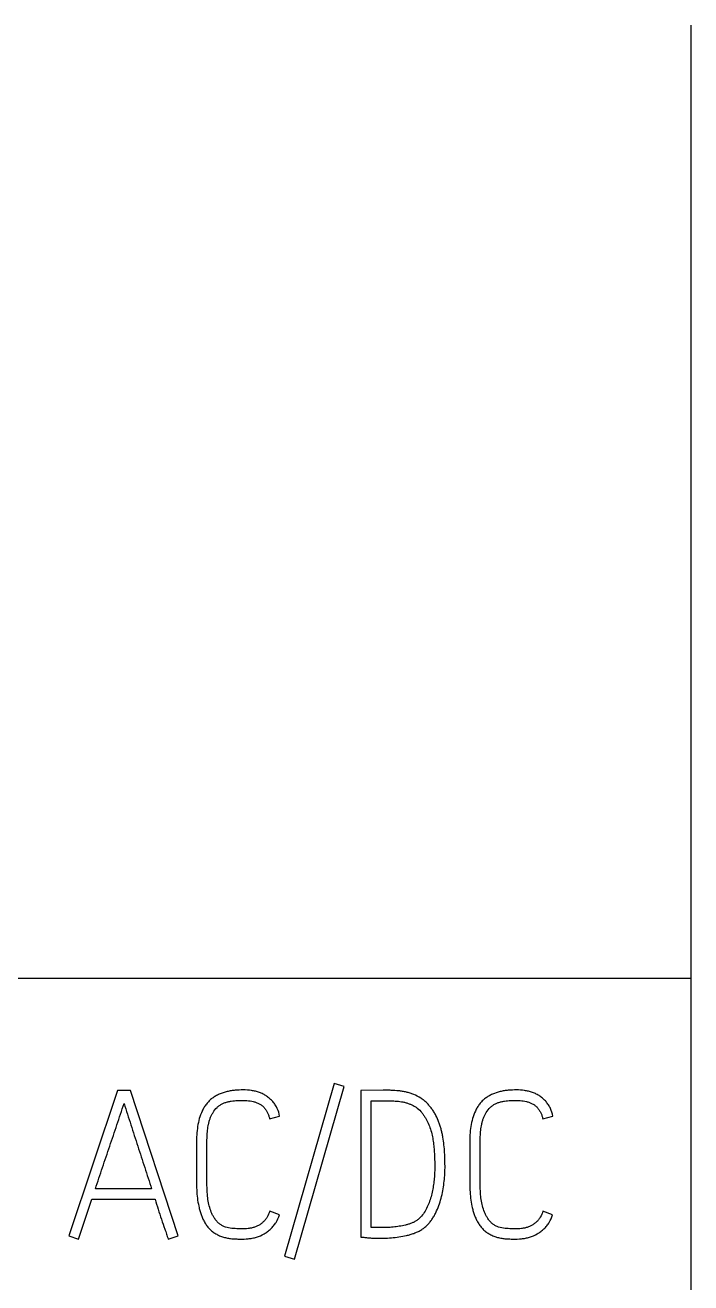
# Model space of a CAD drawing. Extents: x 0 to 420, y 0 to 297.
# Drawn here: x 152.98 to 160.67, y 224.14 to 238.65 of the extents above; entities that cross this region are included whole.
import ezdxf

# ---------------------------------------------------------------- set-up
doc = ezdxf.new("R2010")
doc.units = 0
doc.header["$LTSCALE"] = 23.1
doc.layers.add('10000_FRONT', color=7, linetype='CONTINUOUS')
doc.layers.add('10500_FRONT_LABELING', color=7, linetype='CONTINUOUS')

msp = doc.modelspace()

# ---------------------------------------------------------------- linework, layer by layer
at = {"layer": '10000_FRONT', "color": 7, "linetype": 'CONTINUOUS'}
for p, q in [((160.667, 238.654), (160.667, 148.654)), ((89.167, 227.654), (160.667, 227.654))]:
    msp.add_line(p, q, dxfattribs=at)
at = {"layer": '10500_FRONT_LABELING', "color": 7, "linetype": 'CONTINUOUS'}
for p, q in [((154.045, 226.356), (153.482, 224.679)), ((154.196, 226.356), (154.045, 226.356)), ((154.746, 224.679), (154.196, 226.356)), ((156.547, 226.436), (155.974, 224.444)), ((156.09, 224.411), (156.663, 226.403)), ((156.663, 226.403), (156.547, 226.436)), ((157.115, 226.361), (156.856, 226.358)), ((156.856, 226.358), (156.856, 224.665)), ((156.976, 224.776), (156.976, 226.238)), ((156.976, 226.238), (157.162, 226.238)), ((155.802, 226.031), (155.918, 226.059)), ((158.957, 226.031), (159.072, 226.059)), ((154.958, 225.752), (154.958, 225.304)), ((155.078, 225.304), (155.078, 225.752)), ((158.113, 225.752), (158.113, 225.304)), ((158.233, 225.304), (158.233, 225.752)), ((154.439, 225.222), (153.791, 225.222)), ((153.595, 224.642), (153.751, 225.102)), ((153.751, 225.102), (154.479, 225.102)), ((155.915, 224.922), (155.804, 224.962)), ((159.07, 224.922), (158.959, 224.962)), ((153.482, 224.679), (153.595, 224.642)), ((154.63, 224.642), (154.746, 224.679)), ((155.974, 224.444), (156.09, 224.411))]:
    msp.add_line(p, q, dxfattribs=at)
for points, knots in [([(155.918, 226.059), (155.913, 226.09), (155.904, 226.12), (155.888, 226.156), (155.884, 226.163), (155.876, 226.177), (155.872, 226.184), (155.859, 226.204), (155.85, 226.216), (155.829, 226.24), (155.817, 226.251), (155.794, 226.272), (155.781, 226.282), (155.755, 226.3), (155.742, 226.308), (155.713, 226.322), (155.699, 226.329), (155.669, 226.339), (155.654, 226.344), (155.623, 226.351), (155.608, 226.354), (155.561, 226.361), (155.529, 226.363), (155.467, 226.363), (155.435, 226.362), (155.388, 226.358), (155.373, 226.356), (155.341, 226.351), (155.326, 226.348), (155.28, 226.337), (155.25, 226.327), (155.214, 226.311), (155.207, 226.308), (155.192, 226.301), (155.185, 226.297), (155.165, 226.285), (155.152, 226.276), (155.127, 226.257), (155.115, 226.247), (155.092, 226.225), (155.082, 226.213), (155.062, 226.188), (155.054, 226.175), (155.037, 226.148), (155.03, 226.134), (155.01, 226.092), (154.999, 226.062), (154.982, 226.002), (154.976, 225.971), (154.961, 225.878), (154.958, 225.815), (154.958, 225.752)], [0, 0, 0, 0, 0.0625, 0.0625, 0.078125, 0.078125, 0.09375, 0.09375, 0.125, 0.125, 0.15625, 0.15625, 0.1875, 0.1875, 0.21875, 0.21875, 0.25, 0.25, 0.28125, 0.28125, 0.3125, 0.3125, 0.375, 0.375, 0.4375, 0.4375, 0.46875, 0.46875, 0.5, 0.5, 0.5625, 0.5625, 0.578125, 0.578125, 0.59375, 0.59375, 0.625, 0.625, 0.65625, 0.65625, 0.6875, 0.6875, 0.71875, 0.71875, 0.75, 0.75, 0.8125, 0.8125, 0.875, 0.875, 1, 1, 1, 1]), ([(156.856, 224.665), (156.871, 224.664), (156.885, 224.662), (156.915, 224.66), (156.93, 224.658), (156.959, 224.656), (156.974, 224.654), (157.003, 224.653), (157.018, 224.652), (157.062, 224.651), (157.091, 224.651), (157.15, 224.653), (157.179, 224.654), (157.238, 224.659), (157.267, 224.662), (157.325, 224.671), (157.354, 224.677), (157.398, 224.686), (157.412, 224.69), (157.441, 224.698), (157.455, 224.703), (157.483, 224.713), (157.497, 224.719), (157.524, 224.731), (157.537, 224.738), (157.563, 224.754), (157.575, 224.762), (157.599, 224.781), (157.61, 224.79), (157.631, 224.811), (157.641, 224.822), (157.659, 224.845), (157.668, 224.857), (157.685, 224.882), (157.693, 224.895), (157.708, 224.92), (157.715, 224.933), (157.734, 224.973), (157.746, 225), (157.766, 225.056), (157.775, 225.085), (157.79, 225.142), (157.797, 225.171), (157.808, 225.229), (157.812, 225.258), (157.819, 225.316), (157.822, 225.345), (157.826, 225.404), (157.827, 225.433), (157.828, 225.493), (157.827, 225.522), (157.826, 225.582), (157.825, 225.611), (157.822, 225.67), (157.819, 225.7), (157.812, 225.758), (157.808, 225.787), (157.801, 225.831), (157.798, 225.845), (157.791, 225.874), (157.788, 225.889), (157.781, 225.917), (157.777, 225.932), (157.768, 225.96), (157.763, 225.975), (157.748, 226.017), (157.736, 226.044), (157.715, 226.083), (157.708, 226.096), (157.692, 226.122), (157.683, 226.134), (157.666, 226.158), (157.656, 226.17), (157.637, 226.192), (157.627, 226.203), (157.606, 226.224), (157.595, 226.234), (157.577, 226.248), (157.571, 226.252), (157.559, 226.261), (157.553, 226.265), (157.521, 226.286), (157.495, 226.299), (157.453, 226.316), (157.439, 226.321), (157.411, 226.33), (157.396, 226.334), (157.367, 226.341), (157.352, 226.344), (157.323, 226.349), (157.308, 226.351), (157.264, 226.355), (157.234, 226.357), (157.19, 226.359), (157.175, 226.36), (157.145, 226.361), (157.13, 226.361), (157.115, 226.361)], [0, 0, 0, 0, 0.015625, 0.015625, 0.03125, 0.03125, 0.046875, 0.046875, 0.0625, 0.0625, 0.09375, 0.09375, 0.125, 0.125, 0.15625, 0.15625, 0.1875, 0.1875, 0.203125, 0.203125, 0.21875, 0.21875, 0.234375, 0.234375, 0.25, 0.25, 0.265625, 0.265625, 0.28125, 0.28125, 0.296875, 0.296875, 0.3125, 0.3125, 0.328125, 0.328125, 0.34375, 0.34375, 0.375, 0.375, 0.40625, 0.40625, 0.4375, 0.4375, 0.46875, 0.46875, 0.5, 0.5, 0.53125, 0.53125, 0.5625, 0.5625, 0.59375, 0.59375, 0.625, 0.625, 0.65625, 0.65625, 0.671875, 0.671875, 0.6875, 0.6875, 0.703125, 0.703125, 0.71875, 0.71875, 0.75, 0.75, 0.765625, 0.765625, 0.78125, 0.78125, 0.796875, 0.796875, 0.8125, 0.8125, 0.828125, 0.828125, 0.835938, 0.835938, 0.84375, 0.84375, 0.875, 0.875, 0.890625, 0.890625, 0.90625, 0.90625, 0.921875, 0.921875, 0.9375, 0.9375, 0.96875, 0.96875, 0.984375, 0.984375, 1, 1, 1, 1]), ([(159.072, 226.059), (159.068, 226.09), (159.059, 226.12), (159.042, 226.156), (159.039, 226.163), (159.031, 226.177), (159.027, 226.184), (159.014, 226.204), (159.004, 226.216), (158.984, 226.24), (158.972, 226.251), (158.949, 226.272), (158.936, 226.282), (158.91, 226.3), (158.896, 226.308), (158.868, 226.322), (158.854, 226.329), (158.824, 226.339), (158.809, 226.344), (158.778, 226.351), (158.763, 226.354), (158.716, 226.361), (158.684, 226.363), (158.621, 226.363), (158.59, 226.362), (158.543, 226.358), (158.527, 226.356), (158.496, 226.351), (158.481, 226.348), (158.435, 226.337), (158.405, 226.327), (158.369, 226.311), (158.361, 226.308), (158.347, 226.301), (158.34, 226.297), (158.32, 226.285), (158.307, 226.276), (158.282, 226.257), (158.27, 226.247), (158.247, 226.225), (158.236, 226.213), (158.217, 226.188), (158.208, 226.175), (158.192, 226.148), (158.185, 226.134), (158.164, 226.092), (158.154, 226.062), (158.137, 226.002), (158.131, 225.971), (158.116, 225.878), (158.113, 225.815), (158.113, 225.752)], [0, 0, 0, 0, 0.0625, 0.0625, 0.078125, 0.078125, 0.09375, 0.09375, 0.125, 0.125, 0.15625, 0.15625, 0.1875, 0.1875, 0.21875, 0.21875, 0.25, 0.25, 0.28125, 0.28125, 0.3125, 0.3125, 0.375, 0.375, 0.4375, 0.4375, 0.46875, 0.46875, 0.5, 0.5, 0.5625, 0.5625, 0.578125, 0.578125, 0.59375, 0.59375, 0.625, 0.625, 0.65625, 0.65625, 0.6875, 0.6875, 0.71875, 0.71875, 0.75, 0.75, 0.8125, 0.8125, 0.875, 0.875, 1, 1, 1, 1]), ([(153.791, 225.222), (153.818, 225.304), (153.845, 225.386), (153.9, 225.55), (153.928, 225.632), (153.983, 225.795), (154.012, 225.877), (154.053, 226), (154.067, 226.041), (154.094, 226.123), (154.107, 226.164), (154.121, 226.205)], [0, 0, 0, 0, 0.25, 0.25, 0.5, 0.5, 0.75, 0.75, 0.875, 0.875, 1, 1, 1, 1]), ([(154.121, 226.205), (154.134, 226.164), (154.147, 226.123), (154.173, 226.041), (154.187, 226), (154.226, 225.877), (154.253, 225.795), (154.306, 225.631), (154.333, 225.55), (154.387, 225.386), (154.413, 225.304), (154.439, 225.222)], [0, 0, 0, 0, 0.125, 0.125, 0.25, 0.25, 0.5, 0.5, 0.75, 0.75, 1, 1, 1, 1]), ([(155.078, 225.752), (155.078, 225.777), (155.079, 225.801), (155.081, 225.849), (155.083, 225.873), (155.088, 225.921), (155.092, 225.945), (155.1, 225.98), (155.103, 225.992), (155.109, 226.016), (155.113, 226.027), (155.122, 226.05), (155.126, 226.061), (155.137, 226.083), (155.143, 226.094), (155.162, 226.125), (155.177, 226.144), (155.199, 226.165), (155.203, 226.169), (155.213, 226.177), (155.218, 226.18), (155.233, 226.191), (155.243, 226.197), (155.265, 226.208), (155.276, 226.213), (155.294, 226.219), (155.3, 226.221), (155.311, 226.224), (155.329, 226.228), (155.347, 226.232), (155.371, 226.235), (155.383, 226.237), (155.419, 226.241), (155.443, 226.242), (155.492, 226.243), (155.517, 226.243), (155.565, 226.239), (155.589, 226.235), (155.625, 226.227), (155.637, 226.223), (155.659, 226.215), (155.671, 226.21), (155.692, 226.199), (155.703, 226.192), (155.722, 226.177), (155.73, 226.169), (155.743, 226.156), (155.747, 226.151), (155.754, 226.141), (155.758, 226.136), (155.768, 226.121), (155.773, 226.11), (155.784, 226.088), (155.788, 226.077), (155.796, 226.054), (155.799, 226.042), (155.802, 226.031)], [0, 0, 0, 0, 0.0625, 0.0625, 0.125, 0.125, 0.1875, 0.1875, 0.21875, 0.21875, 0.25, 0.25, 0.28125, 0.28125, 0.3125, 0.3125, 0.375, 0.375, 0.390625, 0.390625, 0.40625, 0.40625, 0.4375, 0.4375, 0.46875, 0.46875, 0.484375, 0.484375, 0.5, 0.53125, 0.53125, 0.5625, 0.5625, 0.625, 0.625, 0.6875, 0.6875, 0.75, 0.75, 0.78125, 0.78125, 0.8125, 0.8125, 0.84375, 0.84375, 0.875, 0.875, 0.890625, 0.890625, 0.90625, 0.90625, 0.9375, 0.9375, 0.96875, 0.96875, 1, 1, 1, 1]), ([(157.162, 226.238), (157.187, 226.238), (157.211, 226.237), (157.259, 226.235), (157.283, 226.233), (157.318, 226.228), (157.33, 226.227), (157.354, 226.222), (157.366, 226.219), (157.389, 226.212), (157.401, 226.208), (157.423, 226.2), (157.434, 226.195), (157.456, 226.185), (157.467, 226.179), (157.488, 226.166), (157.498, 226.159), (157.527, 226.137), (157.544, 226.12), (157.567, 226.092), (157.574, 226.083), (157.588, 226.063), (157.608, 226.032), (157.624, 226), (157.644, 225.956), (157.652, 225.934), (157.667, 225.888), (157.673, 225.864), (157.684, 225.817), (157.688, 225.794), (157.695, 225.747), (157.698, 225.723), (157.702, 225.676), (157.704, 225.652), (157.706, 225.604), (157.707, 225.58), (157.709, 225.533), (157.709, 225.509), (157.71, 225.461), (157.709, 225.437), (157.707, 225.389), (157.706, 225.365), (157.701, 225.318), (157.696, 225.27), (157.688, 225.224), (157.678, 225.177), (157.673, 225.153), (157.653, 225.084), (157.637, 225.039), (157.604, 224.975), (157.592, 224.954), (157.564, 224.915), (157.549, 224.897), (157.526, 224.876), (157.522, 224.872), (157.512, 224.865), (157.498, 224.854), (157.483, 224.844), (157.461, 224.833), (157.45, 224.829), (157.428, 224.82), (157.416, 224.816), (157.393, 224.809), (157.382, 224.806), (157.358, 224.8), (157.347, 224.798), (157.311, 224.791), (157.288, 224.787), (157.241, 224.781), (157.217, 224.778), (157.181, 224.776), (157.169, 224.776), (157.145, 224.775), (157.133, 224.774), (157.097, 224.774), (157.072, 224.774), (157.036, 224.774), (157.024, 224.774), (157, 224.774), (156.988, 224.775), (156.976, 224.776)], [0, 0, 0, 0, 0.03125, 0.03125, 0.0625, 0.0625, 0.078125, 0.078125, 0.09375, 0.09375, 0.109375, 0.109375, 0.125, 0.125, 0.140625, 0.140625, 0.15625, 0.15625, 0.1875, 0.1875, 0.203125, 0.203125, 0.21875, 0.25, 0.25, 0.28125, 0.28125, 0.3125, 0.3125, 0.34375, 0.34375, 0.375, 0.375, 0.40625, 0.40625, 0.4375, 0.4375, 0.46875, 0.46875, 0.5, 0.5, 0.53125, 0.53125, 0.5625, 0.59375, 0.59375, 0.625, 0.625, 0.6875, 0.6875, 0.71875, 0.71875, 0.75, 0.75, 0.757812, 0.757812, 0.765625, 0.78125, 0.78125, 0.796875, 0.796875, 0.8125, 0.8125, 0.828125, 0.828125, 0.84375, 0.84375, 0.875, 0.875, 0.90625, 0.90625, 0.921875, 0.921875, 0.9375, 0.9375, 0.96875, 0.96875, 0.984375, 0.984375, 1, 1, 1, 1]), ([(158.233, 225.752), (158.233, 225.777), (158.233, 225.801), (158.236, 225.849), (158.238, 225.873), (158.243, 225.921), (158.247, 225.945), (158.254, 225.98), (158.257, 225.992), (158.264, 226.016), (158.268, 226.027), (158.276, 226.05), (158.281, 226.061), (158.292, 226.083), (158.297, 226.094), (158.316, 226.125), (158.332, 226.144), (158.354, 226.165), (158.358, 226.169), (158.368, 226.177), (158.373, 226.18), (158.388, 226.191), (158.398, 226.197), (158.42, 226.208), (158.431, 226.213), (158.448, 226.219), (158.454, 226.221), (158.466, 226.224), (158.484, 226.228), (158.502, 226.232), (158.526, 226.235), (158.538, 226.237), (158.574, 226.241), (158.598, 226.242), (158.647, 226.243), (158.671, 226.243), (158.72, 226.239), (158.744, 226.235), (158.78, 226.227), (158.791, 226.223), (158.814, 226.215), (158.825, 226.21), (158.847, 226.199), (158.857, 226.192), (158.876, 226.177), (158.885, 226.169), (158.897, 226.156), (158.901, 226.151), (158.909, 226.141), (158.912, 226.136), (158.922, 226.121), (158.928, 226.11), (158.938, 226.088), (158.943, 226.077), (158.951, 226.054), (158.954, 226.042), (158.957, 226.031)], [0, 0, 0, 0, 0.0625, 0.0625, 0.125, 0.125, 0.1875, 0.1875, 0.21875, 0.21875, 0.25, 0.25, 0.28125, 0.28125, 0.3125, 0.3125, 0.375, 0.375, 0.390625, 0.390625, 0.40625, 0.40625, 0.4375, 0.4375, 0.46875, 0.46875, 0.484375, 0.484375, 0.5, 0.53125, 0.53125, 0.5625, 0.5625, 0.625, 0.625, 0.6875, 0.6875, 0.75, 0.75, 0.78125, 0.78125, 0.8125, 0.8125, 0.84375, 0.84375, 0.875, 0.875, 0.890625, 0.890625, 0.90625, 0.90625, 0.9375, 0.9375, 0.96875, 0.96875, 1, 1, 1, 1]), ([(154.958, 225.304), (154.958, 225.272), (154.959, 225.241), (154.962, 225.177), (154.964, 225.145), (154.972, 225.082), (154.977, 225.051), (154.988, 225.004), (154.991, 224.988), (155, 224.958), (155.005, 224.942), (155.015, 224.912), (155.021, 224.897), (155.034, 224.868), (155.041, 224.854), (155.057, 224.826), (155.066, 224.812), (155.084, 224.786), (155.094, 224.774), (155.111, 224.756), (155.117, 224.75), (155.129, 224.74), (155.135, 224.734), (155.154, 224.72), (155.167, 224.711), (155.195, 224.695), (155.209, 224.687), (155.239, 224.674), (155.254, 224.669), (155.284, 224.66), (155.3, 224.656), (155.324, 224.651), (155.332, 224.65), (155.348, 224.648), (155.356, 224.647), (155.38, 224.645), (155.396, 224.644), (155.427, 224.643), (155.443, 224.642), (155.491, 224.641), (155.523, 224.642), (155.571, 224.647), (155.587, 224.649), (155.618, 224.655), (155.634, 224.659), (155.681, 224.673), (155.71, 224.685), (155.753, 224.71), (155.766, 224.719), (155.792, 224.738), (155.816, 224.759), (155.838, 224.782), (155.854, 224.801), (155.859, 224.808), (155.868, 224.821), (155.872, 224.828), (155.893, 224.862), (155.906, 224.891), (155.915, 224.922)], [0, 0, 0, 0, 0.0625, 0.0625, 0.125, 0.125, 0.1875, 0.1875, 0.21875, 0.21875, 0.25, 0.25, 0.28125, 0.28125, 0.3125, 0.3125, 0.34375, 0.34375, 0.375, 0.375, 0.390625, 0.390625, 0.40625, 0.40625, 0.4375, 0.4375, 0.46875, 0.46875, 0.5, 0.5, 0.53125, 0.53125, 0.546875, 0.546875, 0.5625, 0.5625, 0.59375, 0.59375, 0.625, 0.625, 0.6875, 0.6875, 0.71875, 0.71875, 0.75, 0.75, 0.8125, 0.8125, 0.84375, 0.84375, 0.875, 0.90625, 0.90625, 0.921875, 0.921875, 0.9375, 0.9375, 1, 1, 1, 1]), ([(155.804, 224.962), (155.796, 224.939), (155.786, 224.916), (155.767, 224.884), (155.76, 224.874), (155.744, 224.854), (155.735, 224.845), (155.716, 224.828), (155.707, 224.82), (155.686, 224.806), (155.675, 224.799), (155.653, 224.788), (155.641, 224.783), (155.617, 224.775), (155.605, 224.772), (155.58, 224.767), (155.568, 224.765), (155.542, 224.762), (155.53, 224.761), (155.492, 224.759), (155.467, 224.759), (155.429, 224.761), (155.416, 224.761), (155.391, 224.763), (155.378, 224.764), (155.341, 224.767), (155.316, 224.771), (155.286, 224.781), (155.28, 224.784), (155.268, 224.789), (155.263, 224.792), (155.246, 224.801), (155.236, 224.808), (155.221, 224.819), (155.216, 224.823), (155.206, 224.831), (155.202, 224.836), (155.189, 224.85), (155.181, 224.859), (155.166, 224.88), (155.159, 224.89), (155.147, 224.913), (155.141, 224.924), (155.126, 224.958), (155.117, 224.982), (155.103, 225.03), (155.098, 225.055), (155.089, 225.104), (155.086, 225.129), (155.08, 225.204), (155.078, 225.254), (155.078, 225.304)], [0, 0, 0, 0, 0.0625, 0.0625, 0.09375, 0.09375, 0.125, 0.125, 0.15625, 0.15625, 0.1875, 0.1875, 0.21875, 0.21875, 0.25, 0.25, 0.28125, 0.28125, 0.3125, 0.3125, 0.375, 0.375, 0.40625, 0.40625, 0.4375, 0.4375, 0.5, 0.5, 0.515625, 0.515625, 0.53125, 0.53125, 0.5625, 0.5625, 0.578125, 0.578125, 0.59375, 0.59375, 0.625, 0.625, 0.65625, 0.65625, 0.6875, 0.6875, 0.75, 0.75, 0.8125, 0.8125, 0.875, 0.875, 1, 1, 1, 1]), ([(158.113, 225.304), (158.113, 225.272), (158.113, 225.241), (158.117, 225.177), (158.119, 225.145), (158.127, 225.082), (158.132, 225.051), (158.142, 225.004), (158.146, 224.988), (158.155, 224.958), (158.16, 224.942), (158.17, 224.912), (158.176, 224.897), (158.189, 224.868), (158.196, 224.854), (158.212, 224.826), (158.221, 224.812), (158.239, 224.786), (158.249, 224.774), (158.266, 224.756), (158.271, 224.75), (158.283, 224.74), (158.29, 224.734), (158.309, 224.72), (158.322, 224.711), (158.35, 224.695), (158.364, 224.687), (158.393, 224.674), (158.409, 224.669), (158.439, 224.66), (158.455, 224.656), (158.478, 224.651), (158.486, 224.65), (158.502, 224.648), (158.51, 224.647), (158.534, 224.645), (158.55, 224.644), (158.582, 224.643), (158.598, 224.642), (158.646, 224.641), (158.678, 224.642), (158.726, 224.647), (158.742, 224.649), (158.773, 224.655), (158.789, 224.659), (158.836, 224.673), (158.865, 224.685), (158.907, 224.71), (158.921, 224.719), (158.947, 224.738), (158.971, 224.759), (158.993, 224.782), (159.008, 224.801), (159.013, 224.808), (159.023, 224.821), (159.027, 224.828), (159.048, 224.862), (159.061, 224.891), (159.07, 224.922)], [0, 0, 0, 0, 0.0625, 0.0625, 0.125, 0.125, 0.1875, 0.1875, 0.21875, 0.21875, 0.25, 0.25, 0.28125, 0.28125, 0.3125, 0.3125, 0.34375, 0.34375, 0.375, 0.375, 0.390625, 0.390625, 0.40625, 0.40625, 0.4375, 0.4375, 0.46875, 0.46875, 0.5, 0.5, 0.53125, 0.53125, 0.546875, 0.546875, 0.5625, 0.5625, 0.59375, 0.59375, 0.625, 0.625, 0.6875, 0.6875, 0.71875, 0.71875, 0.75, 0.75, 0.8125, 0.8125, 0.84375, 0.84375, 0.875, 0.90625, 0.90625, 0.921875, 0.921875, 0.9375, 0.9375, 1, 1, 1, 1]), ([(158.959, 224.962), (158.951, 224.939), (158.941, 224.916), (158.922, 224.884), (158.915, 224.874), (158.898, 224.854), (158.89, 224.845), (158.871, 224.828), (158.861, 224.82), (158.841, 224.806), (158.83, 224.799), (158.807, 224.788), (158.796, 224.783), (158.772, 224.775), (158.76, 224.772), (158.735, 224.767), (158.722, 224.765), (158.697, 224.762), (158.685, 224.761), (158.647, 224.759), (158.622, 224.759), (158.584, 224.761), (158.571, 224.761), (158.546, 224.763), (158.533, 224.764), (158.496, 224.767), (158.471, 224.771), (158.441, 224.781), (158.435, 224.784), (158.423, 224.789), (158.417, 224.792), (158.401, 224.801), (158.39, 224.808), (158.375, 224.819), (158.371, 224.823), (158.361, 224.831), (158.357, 224.836), (158.343, 224.85), (158.335, 224.859), (158.321, 224.88), (158.314, 224.89), (158.302, 224.913), (158.296, 224.924), (158.28, 224.958), (158.272, 224.982), (158.258, 225.03), (158.253, 225.055), (158.244, 225.104), (158.241, 225.129), (158.235, 225.204), (158.233, 225.254), (158.233, 225.304)], [0, 0, 0, 0, 0.0625, 0.0625, 0.09375, 0.09375, 0.125, 0.125, 0.15625, 0.15625, 0.1875, 0.1875, 0.21875, 0.21875, 0.25, 0.25, 0.28125, 0.28125, 0.3125, 0.3125, 0.375, 0.375, 0.40625, 0.40625, 0.4375, 0.4375, 0.5, 0.5, 0.515625, 0.515625, 0.53125, 0.53125, 0.5625, 0.5625, 0.578125, 0.578125, 0.59375, 0.59375, 0.625, 0.625, 0.65625, 0.65625, 0.6875, 0.6875, 0.75, 0.75, 0.8125, 0.8125, 0.875, 0.875, 1, 1, 1, 1]), ([(154.479, 225.102), (154.491, 225.063), (154.503, 225.025), (154.528, 224.948), (154.54, 224.909), (154.566, 224.833), (154.579, 224.795), (154.599, 224.738), (154.605, 224.719), (154.618, 224.68), (154.624, 224.661), (154.63, 224.642)], [0, 0, 0, 0, 0.25, 0.25, 0.5, 0.5, 0.75, 0.75, 0.875, 0.875, 1, 1, 1, 1])]:
    msp.add_open_spline(points, degree=3, knots=knots, dxfattribs=at)

doc.saveas('drawing.dxf')
